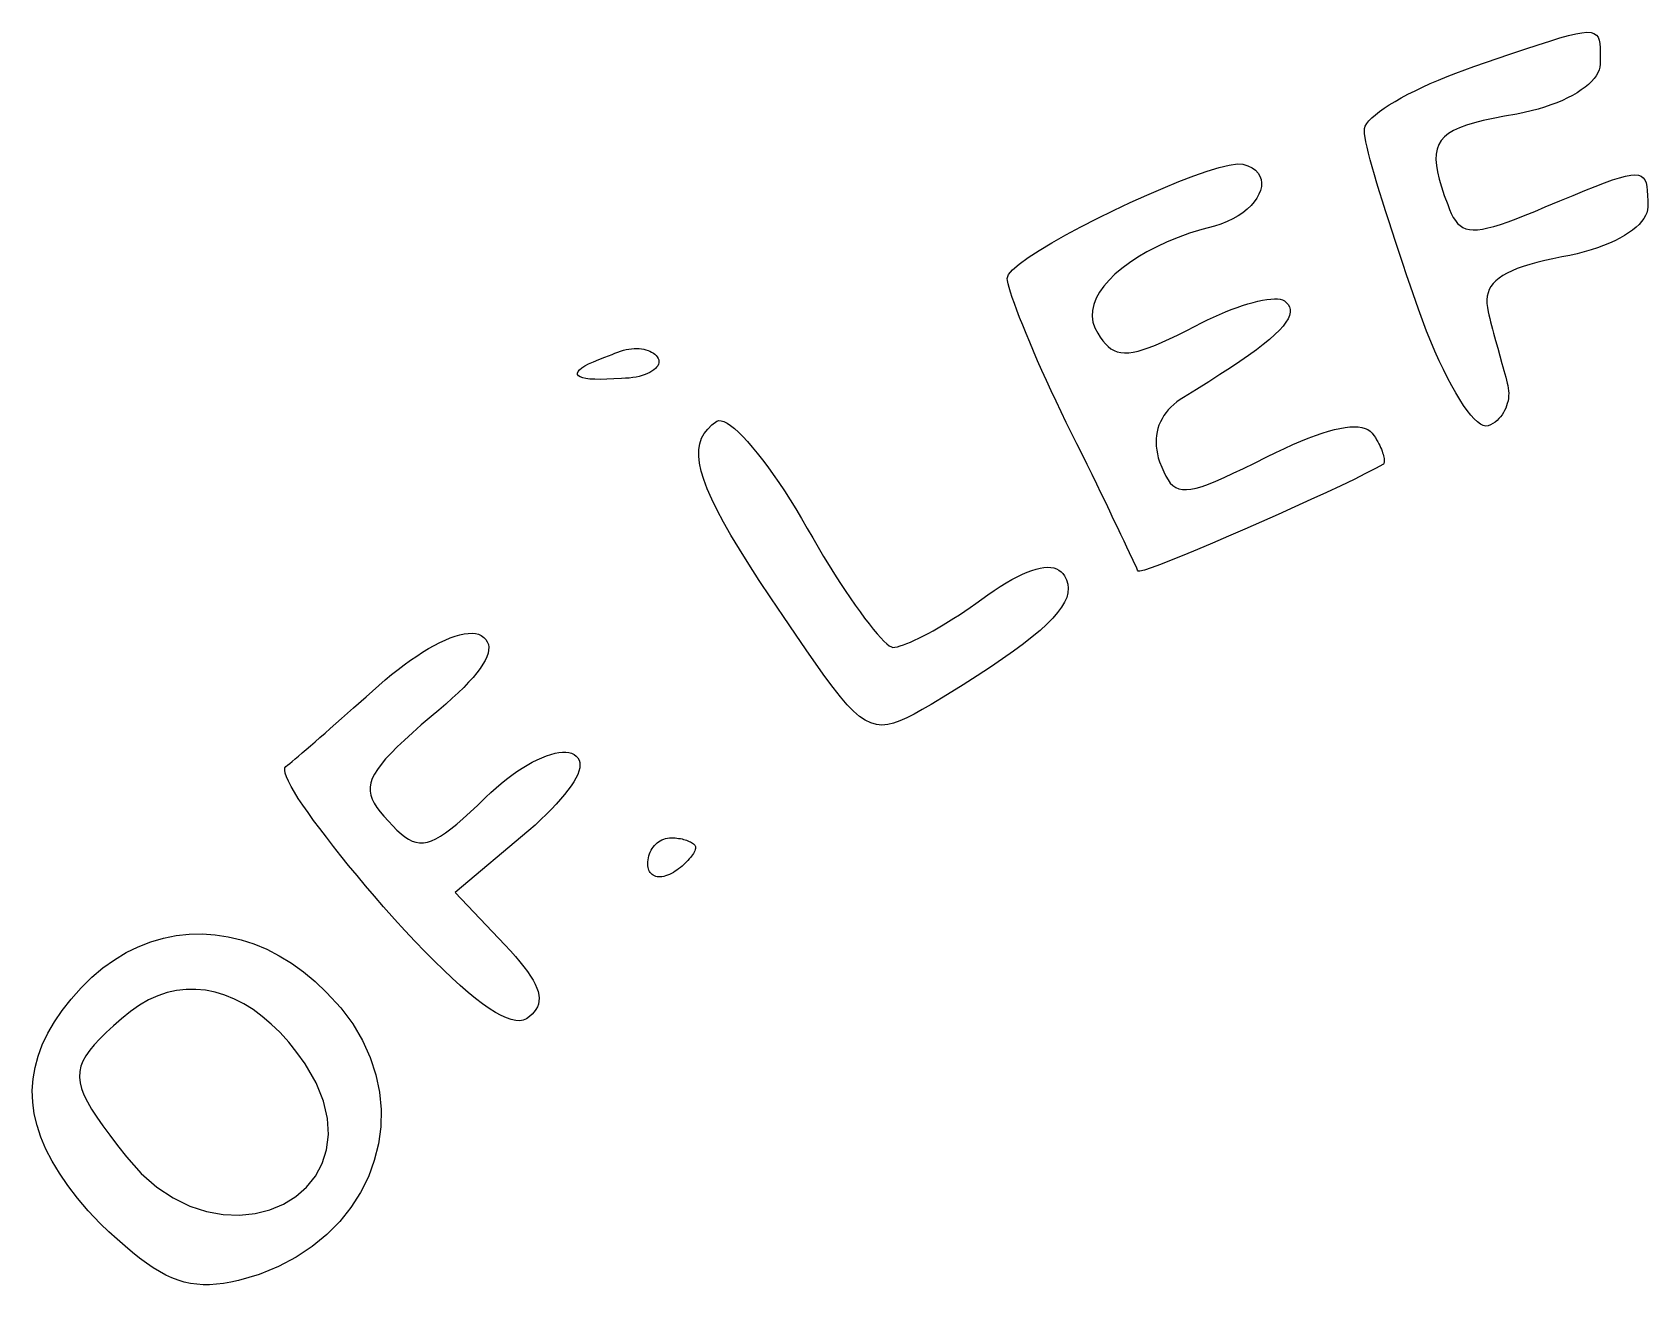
# Model space of a CAD drawing. Header units: metres. Extents: x -185 to 1201, y -340 to 309.
# Drawn here: x 863.75 to 875.72, y 78.55 to 87.83 of the extents above; entities that cross this region are included whole.
import ezdxf

# ---------------------------------------------------------------- set-up
doc = ezdxf.new("R2010")
doc.units = ezdxf.units.M

msp = doc.modelspace()

# ---------------------------------------------------------------- linework, layer by layer
for p, q in [((874.811, 87.7057), (874.91, 87.7385)), ((874.91, 87.7385), (874.996, 87.7663)), ((874.996, 87.7663), (875.071, 87.7891)), ((875.071, 87.7891), (875.135, 87.807)), ((875.135, 87.807), (875.189, 87.8199)), ((875.189, 87.8199), (875.234, 87.8279)), ((875.234, 87.8279), (875.271, 87.8311)), ((875.271, 87.8311), (875.301, 87.8293)), ((875.301, 87.8293), (875.323, 87.8226)), ((875.323, 87.8226), (875.341, 87.8111)), ((875.341, 87.8111), (875.353, 87.7947)), ((875.353, 87.7947), (875.361, 87.7735)), ((875.361, 87.7735), (875.366, 87.7474)), ((875.366, 87.7474), (875.368, 87.7165)), ((874.433, 87.5775), (874.699, 87.668)), ((874.699, 87.668), (874.811, 87.7057)), ((875.368, 87.7165), (875.369, 87.6808)), ((875.369, 87.6808), (875.368, 87.5951)), ((874.171, 87.4772), (874.234, 87.503)), ((874.234, 87.503), (874.299, 87.5284)), ((874.299, 87.5284), (874.365, 87.5533)), ((874.365, 87.5533), (874.433, 87.5775)), ((875.339, 87.5092), (875.324, 87.4876)), ((875.352, 87.5308), (875.339, 87.5092)), ((875.361, 87.5524), (875.352, 87.5308)), ((875.366, 87.5739), (875.361, 87.5524)), ((875.368, 87.5951), (875.366, 87.5739)), ((873.944, 87.3717), (873.997, 87.3982)), ((873.997, 87.3982), (874.052, 87.4246)), ((874.052, 87.4246), (874.11, 87.451)), ((874.11, 87.451), (874.171, 87.4772)), ((875.198, 87.3835), (875.165, 87.3639)), ((875.229, 87.4036), (875.198, 87.3835)), ((875.257, 87.4241), (875.229, 87.4036)), ((875.283, 87.445), (875.257, 87.4241)), ((875.305, 87.4662), (875.283, 87.445)), ((875.324, 87.4876), (875.305, 87.4662)), ((873.733, 87.2445), (873.768, 87.2689)), ((873.768, 87.2689), (873.806, 87.2939)), ((873.806, 87.2939), (873.849, 87.3195)), ((873.849, 87.3195), (873.895, 87.3455)), ((873.895, 87.3455), (873.944, 87.3717)), ((874.909, 87.2621), (874.858, 87.2484)), ((874.957, 87.2768), (874.909, 87.2621)), ((875.003, 87.2925), (874.957, 87.2768)), ((875.047, 87.3092), (875.003, 87.2925)), ((875.089, 87.3267), (875.047, 87.3092)), ((875.128, 87.3449), (875.089, 87.3267)), ((875.165, 87.3639), (875.128, 87.3449)), ((873.622, 87.1179), (873.628, 87.136)), ((873.628, 87.136), (873.639, 87.1555)), ((873.639, 87.1555), (873.655, 87.1762)), ((873.655, 87.1762), (873.677, 87.198)), ((873.677, 87.198), (873.703, 87.2208)), ((873.703, 87.2208), (873.733, 87.2445)), ((874.378, 87.1423), (874.327, 87.1233)), ((874.437, 87.1601), (874.378, 87.1423)), ((874.503, 87.1769), (874.437, 87.1601)), ((874.577, 87.1931), (874.503, 87.1769)), ((874.66, 87.2089), (874.577, 87.1931)), ((874.751, 87.2247), (874.66, 87.2089)), ((874.805, 87.2359), (874.751, 87.2247)), ((874.858, 87.2484), (874.805, 87.2359)), ((873.622, 87.1012), (873.622, 87.1179)), ((873.623, 87.0796), (873.622, 87.1012)), ((873.627, 87.0519), (873.623, 87.0796)), ((873.633, 87.0185), (873.627, 87.0519)), ((873.642, 86.9796), (873.633, 87.0185)), ((874.191, 87.0285), (874.173, 86.9986)), ((874.215, 87.0556), (874.191, 87.0285)), ((874.246, 87.0802), (874.215, 87.0556)), ((874.283, 87.1027), (874.246, 87.0802)), ((874.327, 87.1233), (874.283, 87.1027)), ((873.652, 86.9356), (873.642, 86.9796)), ((873.665, 86.8868), (873.652, 86.9356)), ((874.153, 86.9293), (874.152, 86.8892)), ((874.16, 86.9656), (874.153, 86.9293)), ((874.173, 86.9986), (874.16, 86.9656)), ((872.358, 86.7666), (872.458, 86.8018)), ((872.458, 86.8018), (872.546, 86.8292)), ((872.546, 86.8292), (872.621, 86.8477)), ((872.621, 86.8477), (872.681, 86.8565)), ((872.681, 86.8565), (872.722, 86.8543)), ((872.722, 86.8543), (872.759, 86.8421)), ((872.759, 86.8421), (872.79, 86.8267)), ((872.79, 86.8267), (872.815, 86.8086)), ((872.815, 86.8086), (872.834, 86.788)), ((872.834, 86.788), (872.848, 86.7653)), ((873.68, 86.8334), (873.665, 86.8868)), ((873.696, 86.7758), (873.68, 86.8334)), ((873.715, 86.7144), (873.696, 86.7758)), ((874.152, 86.8892), (874.155, 86.8452)), ((874.155, 86.8452), (874.164, 86.7969)), ((874.164, 86.7969), (874.176, 86.7439)), ((872.011, 86.6248), (872.132, 86.6771)), ((872.132, 86.6771), (872.248, 86.7248)), ((872.248, 86.7248), (872.358, 86.7666)), ((872.852, 86.6599), (872.841, 86.6316)), ((872.848, 86.7653), (872.857, 86.7408)), ((872.859, 86.6878), (872.852, 86.6599)), ((872.857, 86.7408), (872.86, 86.7149)), ((872.86, 86.7149), (872.859, 86.6878)), ((873.734, 86.6492), (873.715, 86.7144)), ((874.176, 86.7439), (874.193, 86.6861)), ((874.193, 86.6861), (874.214, 86.623)), ((875.168, 86.6225), (875.255, 86.6582)), ((875.255, 86.6582), (875.333, 86.6892)), ((875.333, 86.6892), (875.401, 86.7154)), ((875.401, 86.7154), (875.461, 86.7368)), ((875.461, 86.7368), (875.513, 86.7535)), ((875.513, 86.7535), (875.557, 86.7654)), ((875.557, 86.7654), (875.595, 86.7725)), ((875.595, 86.7725), (875.626, 86.7749)), ((875.626, 86.7749), (875.652, 86.7725)), ((875.652, 86.7725), (875.672, 86.7654)), ((875.672, 86.7654), (875.688, 86.7535)), ((875.688, 86.7535), (875.7, 86.7368)), ((875.7, 86.7368), (875.709, 86.7154)), ((875.709, 86.7154), (875.715, 86.6892)), ((875.715, 86.6892), (875.718, 86.6582)), ((875.718, 86.6582), (875.72, 86.6225)), ((871.763, 86.5103), (871.887, 86.5689)), ((871.887, 86.5689), (872.011, 86.6248)), ((872.782, 86.5472), (872.754, 86.5203)), ((872.806, 86.5749), (872.782, 86.5472)), ((872.826, 86.6031), (872.806, 86.5749)), ((872.841, 86.6316), (872.826, 86.6031)), ((873.755, 86.5808), (873.734, 86.6492)), ((873.778, 86.5094), (873.755, 86.5808)), ((874.214, 86.623), (874.239, 86.5544)), ((874.239, 86.5544), (874.252, 86.5192)), ((874.884, 86.5041), (874.962, 86.5368)), ((874.962, 86.5368), (875.071, 86.582)), ((875.071, 86.582), (875.168, 86.6225)), ((875.721, 86.5368), (875.719, 86.5155)), ((875.72, 86.6225), (875.721, 86.582)), ((875.721, 86.582), (875.721, 86.5368)), ((871.522, 86.3895), (871.641, 86.4502)), ((871.641, 86.4502), (871.763, 86.5103)), ((872.605, 86.4281), (872.559, 86.4104)), ((872.648, 86.4482), (872.605, 86.4281)), ((872.687, 86.4705), (872.648, 86.4482)), ((872.722, 86.4946), (872.687, 86.4705)), ((872.754, 86.5203), (872.722, 86.4946)), ((873.802, 86.4353), (873.778, 86.5094)), ((873.827, 86.3588), (873.802, 86.4353)), ((874.252, 86.5192), (874.266, 86.4877)), ((874.266, 86.4877), (874.28, 86.4599)), ((874.28, 86.4599), (874.296, 86.4358)), ((874.296, 86.4358), (874.312, 86.4153)), ((874.631, 86.4081), (874.686, 86.4269)), ((874.686, 86.4269), (874.746, 86.4491)), ((874.746, 86.4491), (874.812, 86.4749)), ((874.812, 86.4749), (874.884, 86.5041)), ((875.676, 86.4293), (875.657, 86.4079)), ((875.692, 86.4509), (875.676, 86.4293)), ((875.705, 86.4725), (875.692, 86.4509)), ((875.714, 86.494), (875.705, 86.4725)), ((875.719, 86.5155), (875.714, 86.494)), ((871.305, 86.2705), (871.41, 86.3292)), ((871.41, 86.3292), (871.522, 86.3895)), ((872.241, 86.311), (872.16, 86.2776)), ((872.327, 86.342), (872.241, 86.311)), ((872.417, 86.3703), (872.327, 86.342)), ((872.511, 86.3957), (872.417, 86.3703)), ((872.559, 86.4104), (872.511, 86.3957)), ((873.852, 86.2802), (873.827, 86.3588)), ((874.312, 86.4153), (874.331, 86.3984)), ((874.331, 86.3984), (874.351, 86.3851)), ((874.351, 86.3851), (874.374, 86.3755)), ((874.374, 86.3755), (874.4, 86.3695)), ((874.4, 86.3695), (874.429, 86.367)), ((874.429, 86.367), (874.461, 86.3681)), ((874.461, 86.3681), (874.497, 86.3728)), ((874.497, 86.3728), (874.537, 86.3811)), ((874.537, 86.3811), (874.582, 86.3928)), ((874.582, 86.3928), (874.631, 86.4081)), ((875.514, 86.3056), (875.477, 86.2866)), ((875.549, 86.3251), (875.514, 86.3056)), ((875.58, 86.3452), (875.549, 86.3251)), ((875.609, 86.3658), (875.58, 86.3452)), ((875.635, 86.3867), (875.609, 86.3658)), ((875.657, 86.4079), (875.635, 86.3867)), ((871.13, 86.1617), (871.212, 86.2143)), ((871.212, 86.2143), (871.305, 86.2705)), ((872.01, 86.2042), (871.943, 86.1648)), ((872.083, 86.2419), (872.01, 86.2042)), ((872.16, 86.2776), (872.083, 86.2419)), ((873.879, 86.1998), (873.852, 86.2802)), ((873.907, 86.118), (873.879, 86.1998)), ((875.143, 86.1776), (875.086, 86.1664)), ((875.198, 86.1901), (875.143, 86.1776)), ((875.251, 86.2037), (875.198, 86.1901)), ((875.301, 86.2184), (875.251, 86.2037)), ((875.349, 86.2342), (875.301, 86.2184)), ((875.394, 86.2508), (875.349, 86.2342)), ((875.437, 86.2683), (875.394, 86.2508)), ((875.477, 86.2866), (875.437, 86.2683)), ((870.985, 86.0356), (871.015, 86.0714)), ((871.015, 86.0714), (871.064, 86.1137)), ((871.064, 86.1137), (871.13, 86.1617)), ((871.825, 86.0817), (871.774, 86.0385)), ((871.881, 86.1239), (871.825, 86.0817)), ((871.943, 86.1648), (871.881, 86.1239)), ((873.935, 86.0349), (873.907, 86.118)), ((874.716, 86.0635), (874.68, 86.0464)), ((874.755, 86.0799), (874.716, 86.0635)), ((874.799, 86.0956), (874.755, 86.0799)), ((874.848, 86.1106), (874.799, 86.0956)), ((874.9, 86.1252), (874.848, 86.1106)), ((874.958, 86.1393), (874.9, 86.1252)), ((875.019, 86.153), (874.958, 86.1393)), ((875.086, 86.1664), (875.019, 86.153)), ((870.976, 86.0076), (870.985, 86.0356)), ((870.978, 85.9911), (870.976, 86.0076)), ((870.982, 85.9684), (870.978, 85.9911)), ((870.99, 85.9397), (870.982, 85.9684)), ((871, 85.9053), (870.99, 85.9397)), ((871.691, 85.9499), (871.66, 85.905)), ((871.73, 85.9945), (871.691, 85.9499)), ((871.774, 86.0385), (871.73, 85.9945)), ((873.963, 85.951), (873.935, 86.0349)), ((874.022, 85.7806), (873.963, 85.951)), ((874.56, 85.9478), (874.547, 85.925)), ((874.577, 85.9695), (874.56, 85.9478)), ((874.597, 85.9902), (874.577, 85.9695)), ((874.621, 86.0098), (874.597, 85.9902)), ((874.648, 86.0286), (874.621, 86.0098)), ((874.68, 86.0464), (874.648, 86.0286)), ((871.013, 85.8657), (871, 85.9053)), ((871.029, 85.8211), (871.013, 85.8657)), ((871.047, 85.7719), (871.029, 85.8211)), ((871.635, 85.8601), (871.618, 85.8153)), ((871.66, 85.905), (871.635, 85.8601)), ((872.72, 85.8058), (872.759, 85.8183)), ((872.759, 85.8183), (872.797, 85.829)), ((872.797, 85.829), (872.833, 85.8381)), ((872.833, 85.8381), (872.867, 85.8454)), ((872.867, 85.8454), (872.899, 85.8508)), ((872.899, 85.8508), (872.928, 85.8543)), ((872.928, 85.8543), (872.955, 85.8558)), ((872.955, 85.8558), (872.978, 85.8552)), ((872.978, 85.8552), (872.999, 85.8526)), ((872.999, 85.8526), (873.016, 85.8477)), ((873.016, 85.8477), (873.03, 85.8407)), ((873.03, 85.8407), (873.04, 85.8312)), ((873.04, 85.8312), (873.056, 85.8147)), ((874.532, 85.8757), (874.529, 85.8491)), ((874.529, 85.8491), (874.529, 85.8211)), ((874.529, 85.8211), (874.533, 85.7917)), ((874.538, 85.901), (874.532, 85.8757)), ((874.547, 85.925), (874.538, 85.901)), ((871.067, 85.7184), (871.047, 85.7719)), ((871.09, 85.6609), (871.067, 85.7184)), ((871.607, 85.7708), (871.605, 85.7271)), ((871.605, 85.7271), (871.61, 85.6842)), ((871.618, 85.8153), (871.607, 85.7708)), ((872.415, 85.6781), (872.46, 85.7003)), ((872.46, 85.7003), (872.505, 85.7212)), ((872.505, 85.7212), (872.549, 85.7409)), ((872.549, 85.7409), (872.593, 85.7593)), ((872.593, 85.7593), (872.636, 85.7763)), ((872.636, 85.7763), (872.679, 85.7918)), ((872.679, 85.7918), (872.72, 85.8058)), ((873.057, 85.7088), (873.041, 85.6824)), ((873.056, 85.8147), (873.067, 85.7967)), ((873.068, 85.7334), (873.057, 85.7088)), ((873.067, 85.7967), (873.072, 85.7773)), ((873.073, 85.7562), (873.068, 85.7334)), ((873.072, 85.7773), (873.073, 85.7562)), ((874.052, 85.6974), (874.022, 85.7806)), ((874.533, 85.7917), (874.539, 85.7607)), ((874.539, 85.7607), (874.545, 85.7364)), ((874.545, 85.7364), (874.551, 85.7111)), ((874.551, 85.7111), (874.557, 85.685)), ((871.115, 85.5997), (871.09, 85.6609)), ((871.142, 85.5353), (871.115, 85.5997)), ((871.61, 85.6842), (871.624, 85.6424)), ((871.624, 85.6424), (871.646, 85.6019)), ((871.646, 85.6019), (871.665, 85.5719)), ((872.178, 85.5592), (872.237, 85.5876)), ((872.237, 85.5876), (872.301, 85.6195)), ((872.301, 85.6195), (872.369, 85.6548)), ((872.369, 85.6548), (872.415, 85.6781)), ((872.958, 85.5909), (872.919, 85.556)), ((872.992, 85.6235), (872.958, 85.5909)), ((873.019, 85.654), (872.992, 85.6235)), ((873.041, 85.6824), (873.019, 85.654)), ((874.082, 85.6174), (874.052, 85.6974)), ((874.113, 85.5406), (874.082, 85.6174)), ((874.557, 85.685), (874.564, 85.6582)), ((874.564, 85.6582), (874.571, 85.6309)), ((874.571, 85.6309), (874.578, 85.603)), ((874.578, 85.603), (874.586, 85.5749)), ((868.069, 85.4531), (868.09, 85.4617)), ((868.09, 85.4617), (868.111, 85.4691)), ((868.111, 85.4691), (868.132, 85.4752)), ((868.132, 85.4752), (868.152, 85.4801)), ((868.152, 85.4801), (868.173, 85.4838)), ((868.173, 85.4838), (868.192, 85.4864)), ((868.192, 85.4864), (868.212, 85.4878)), ((868.212, 85.4878), (868.23, 85.4881)), ((868.23, 85.4881), (868.249, 85.4873)), ((868.249, 85.4873), (868.266, 85.4854)), ((868.266, 85.4854), (868.283, 85.4826)), ((868.283, 85.4826), (868.299, 85.4787)), ((868.299, 85.4787), (868.314, 85.4738)), ((868.314, 85.4738), (868.328, 85.468)), ((868.328, 85.468), (868.341, 85.4612)), ((868.341, 85.4612), (868.354, 85.4536)), ((871.17, 85.4679), (871.142, 85.5353)), ((871.201, 85.3978), (871.17, 85.4679)), ((871.665, 85.5719), (871.684, 85.5453)), ((871.684, 85.5453), (871.703, 85.5222)), ((871.703, 85.5222), (871.723, 85.5025)), ((871.723, 85.5025), (871.744, 85.4862)), ((871.744, 85.4862), (871.767, 85.4733)), ((871.767, 85.4733), (871.791, 85.464)), ((871.791, 85.464), (871.817, 85.458)), ((871.876, 85.4564), (871.909, 85.4608)), ((871.909, 85.4608), (871.945, 85.4686)), ((871.945, 85.4686), (871.984, 85.4798)), ((871.984, 85.4798), (872.027, 85.4945)), ((872.027, 85.4945), (872.073, 85.5126)), ((872.073, 85.5126), (872.123, 85.5342)), ((872.123, 85.5342), (872.178, 85.5592)), ((872.822, 85.4792), (872.764, 85.437)), ((872.873, 85.5188), (872.822, 85.4792)), ((872.919, 85.556), (872.873, 85.5188)), ((874.145, 85.4672), (874.113, 85.5406)), ((874.176, 85.3974), (874.145, 85.4672)), ((874.586, 85.5749), (874.594, 85.5465)), ((874.594, 85.5465), (874.61, 85.4895)), ((874.61, 85.4895), (874.641, 85.3781)), ((867.807, 85.3303), (867.823, 85.344)), ((867.823, 85.344), (867.846, 85.3586)), ((867.846, 85.3586), (867.874, 85.374)), ((867.874, 85.374), (867.909, 85.3903)), ((867.909, 85.3903), (867.949, 85.4073)), ((867.949, 85.4073), (867.995, 85.4249)), ((867.995, 85.4249), (868.048, 85.4432)), ((868.048, 85.4432), (868.069, 85.4531)), ((868.354, 85.4536), (868.365, 85.4451)), ((868.369, 85.3392), (868.357, 85.3292)), ((868.365, 85.4451), (868.374, 85.4357)), ((868.378, 85.3495), (868.369, 85.3392)), ((868.374, 85.4357), (868.383, 85.4256)), ((868.386, 85.3601), (868.378, 85.3495)), ((868.383, 85.4256), (868.39, 85.4148)), ((868.391, 85.371), (868.386, 85.3601)), ((868.39, 85.4148), (868.394, 85.404)), ((868.395, 85.3819), (868.391, 85.371)), ((868.394, 85.404), (868.395, 85.393)), ((868.395, 85.393), (868.395, 85.3819)), ((871.233, 85.3255), (871.201, 85.3978)), ((871.817, 85.458), (871.845, 85.4555)), ((871.845, 85.4555), (871.876, 85.4564)), ((872.629, 85.3447), (872.552, 85.2944)), ((872.7, 85.3922), (872.629, 85.3447)), ((872.764, 85.437), (872.7, 85.3922)), ((874.207, 85.3315), (874.176, 85.3974)), ((874.641, 85.3781), (874.648, 85.3514)), ((874.648, 85.3514), (874.655, 85.3255)), ((867.791, 85.306), (867.796, 85.3176)), ((867.792, 85.2955), (867.791, 85.306)), ((867.799, 85.2861), (867.792, 85.2955)), ((867.796, 85.3176), (867.807, 85.3303)), ((867.812, 85.2781), (867.799, 85.2861)), ((867.83, 85.2713), (867.812, 85.2781)), ((867.854, 85.266), (867.83, 85.2713)), ((867.884, 85.2621), (867.854, 85.266)), ((867.92, 85.2597), (867.884, 85.2621)), ((867.961, 85.259), (867.92, 85.2597)), ((868.008, 85.2598), (867.961, 85.259)), ((868.06, 85.2624), (868.008, 85.2598)), ((868.118, 85.2668), (868.06, 85.2624)), ((868.147, 85.2674), (868.118, 85.2668)), ((868.174, 85.2693), (868.147, 85.2674)), ((868.201, 85.2724), (868.174, 85.2693)), ((868.226, 85.2765), (868.201, 85.2724)), ((868.249, 85.2817), (868.226, 85.2765)), ((868.271, 85.2878), (868.249, 85.2817)), ((868.292, 85.2947), (868.271, 85.2878)), ((868.311, 85.3024), (868.292, 85.2947)), ((868.328, 85.3107), (868.311, 85.3024)), ((868.343, 85.3197), (868.328, 85.3107)), ((868.357, 85.3292), (868.343, 85.3197)), ((871.266, 85.2511), (871.233, 85.3255)), ((871.301, 85.1751), (871.266, 85.2511)), ((872.469, 85.2412), (872.378, 85.185)), ((872.552, 85.2944), (872.469, 85.2412)), ((874.238, 85.2696), (874.207, 85.3315)), ((874.269, 85.212), (874.238, 85.2696)), ((874.655, 85.3255), (874.662, 85.3004)), ((874.662, 85.3004), (874.669, 85.2763)), ((874.669, 85.2763), (874.675, 85.2533)), ((874.675, 85.2533), (874.68, 85.2315)), ((874.68, 85.2315), (874.685, 85.2129)), ((871.337, 85.0977), (871.301, 85.1751)), ((872.256, 85.1093), (872.232, 85.0919)), ((872.281, 85.1257), (872.256, 85.1093)), ((872.378, 85.185), (872.281, 85.1257)), ((874.299, 85.1588), (874.269, 85.212)), ((874.328, 85.1102), (874.299, 85.1588)), ((874.357, 85.0664), (874.328, 85.1102)), ((874.686, 85.0999), (874.681, 85.0817)), ((874.685, 85.2129), (874.688, 85.1941)), ((874.689, 85.1185), (874.686, 85.0999)), ((874.688, 85.1941), (874.69, 85.1751)), ((874.69, 85.1373), (874.689, 85.1185)), ((874.69, 85.1751), (874.691, 85.1562)), ((874.691, 85.1562), (874.69, 85.1373)), ((871.375, 85.0194), (871.337, 85.0977)), ((871.413, 84.9404), (871.375, 85.0194)), ((872.136, 84.9909), (872.123, 84.9682)), ((872.152, 85.0128), (872.136, 84.9909)), ((872.169, 85.0339), (872.152, 85.0128)), ((872.188, 85.0541), (872.169, 85.0339)), ((872.209, 85.0735), (872.188, 85.0541)), ((872.232, 85.0919), (872.209, 85.0735)), ((874.384, 85.0277), (874.357, 85.0664)), ((874.411, 84.9942), (874.384, 85.0277)), ((874.436, 84.9661), (874.411, 84.9942)), ((874.631, 84.9826), (874.618, 84.9686)), ((874.642, 84.9975), (874.631, 84.9826)), ((874.652, 85.0131), (874.642, 84.9975)), ((874.661, 85.0294), (874.652, 85.0131)), ((874.669, 85.0463), (874.661, 85.0294)), ((874.676, 85.0638), (874.669, 85.0463)), ((874.681, 85.0817), (874.676, 85.0638)), ((868.731, 84.8587), (868.756, 84.8916)), ((868.756, 84.8916), (868.787, 84.9217)), ((868.787, 84.9217), (868.824, 84.9493)), ((868.824, 84.9493), (868.839, 84.9542)), ((868.839, 84.9542), (868.857, 84.9533)), ((868.857, 84.9533), (868.877, 84.9466)), ((868.877, 84.9466), (868.901, 84.9345)), ((868.901, 84.9345), (868.926, 84.9171)), ((868.926, 84.9171), (868.954, 84.8945)), ((868.954, 84.8945), (868.985, 84.8671)), ((868.985, 84.8671), (869.017, 84.835)), ((871.452, 84.8611), (871.413, 84.9404)), ((871.492, 84.7823), (871.452, 84.8611)), ((872.086, 84.8704), (872.081, 84.8444)), ((872.092, 84.8958), (872.086, 84.8704)), ((872.1, 84.9206), (872.092, 84.8958)), ((872.111, 84.9448), (872.1, 84.9206)), ((872.123, 84.9682), (872.111, 84.9448)), ((873.259, 84.8435), (873.309, 84.8607)), ((873.309, 84.8607), (873.356, 84.8752)), ((873.356, 84.8752), (873.4, 84.8871)), ((873.4, 84.8871), (873.441, 84.8964)), ((873.441, 84.8964), (873.479, 84.903)), ((873.479, 84.903), (873.515, 84.907)), ((873.515, 84.907), (873.547, 84.9083)), ((873.547, 84.9083), (873.576, 84.907)), ((873.576, 84.907), (873.603, 84.903)), ((873.603, 84.903), (873.627, 84.8964)), ((873.627, 84.8964), (873.648, 84.8871)), ((873.648, 84.8871), (873.665, 84.8752)), ((873.665, 84.8752), (873.68, 84.8607)), ((873.68, 84.8607), (873.692, 84.8435)), ((874.46, 84.9436), (874.436, 84.9661)), ((874.483, 84.927), (874.46, 84.9436)), ((874.503, 84.9164), (874.483, 84.927)), ((874.522, 84.912), (874.503, 84.9164)), ((874.539, 84.914), (874.522, 84.912)), ((874.557, 84.9226), (874.539, 84.914)), ((874.574, 84.9324), (874.557, 84.9226)), ((874.59, 84.9434), (874.574, 84.9324)), ((874.605, 84.9555), (874.59, 84.9434)), ((874.618, 84.9686), (874.605, 84.9555)), ((868.691, 84.7391), (868.698, 84.7828)), ((868.698, 84.7828), (868.711, 84.8226)), ((868.711, 84.8226), (868.731, 84.8587)), ((869.017, 84.835), (869.051, 84.7984)), ((869.051, 84.7984), (869.086, 84.7575)), ((869.086, 84.7575), (869.123, 84.7125)), ((871.53, 84.7048), (871.492, 84.7823)), ((872.079, 84.8179), (872.078, 84.7908)), ((872.078, 84.7908), (872.079, 84.7633)), ((872.081, 84.8444), (872.079, 84.8179)), ((872.079, 84.7633), (872.083, 84.7354)), ((872.966, 84.7178), (873.03, 84.7482)), ((873.03, 84.7482), (873.092, 84.776)), ((873.092, 84.776), (873.15, 84.8011)), ((873.15, 84.8011), (873.206, 84.8236)), ((873.206, 84.8236), (873.259, 84.8435)), ((873.692, 84.8435), (873.703, 84.8277)), ((873.703, 84.8277), (873.712, 84.8123)), ((873.712, 84.8123), (873.721, 84.7972)), ((873.721, 84.7972), (873.729, 84.7825)), ((873.729, 84.7825), (873.736, 84.7682)), ((873.736, 84.7682), (873.742, 84.7544)), ((873.742, 84.7544), (873.748, 84.7411)), ((873.748, 84.7411), (873.753, 84.7283)), ((868.69, 84.6911), (868.691, 84.7391)), ((868.696, 84.6383), (868.69, 84.6911)), ((868.708, 84.5804), (868.696, 84.6383)), ((869.123, 84.7125), (869.162, 84.6635)), ((869.162, 84.6635), (869.201, 84.6109)), ((871.567, 84.6289), (871.53, 84.7048)), ((871.604, 84.5549), (871.567, 84.6289)), ((872.083, 84.7354), (872.088, 84.7071)), ((872.088, 84.7071), (872.095, 84.6784)), ((872.095, 84.6784), (872.105, 84.6494)), ((872.105, 84.6494), (872.12, 84.6092)), ((872.725, 84.599), (872.808, 84.6395)), ((872.808, 84.6395), (872.899, 84.6847)), ((872.899, 84.6847), (872.966, 84.7178)), ((873.763, 84.6318), (873.705, 84.5995)), ((873.753, 84.7283), (873.757, 84.7161)), ((873.757, 84.7161), (873.761, 84.7046)), ((873.761, 84.7046), (873.764, 84.6936)), ((873.765, 84.635), (873.763, 84.6318)), ((873.764, 84.6936), (873.766, 84.6834)), ((873.767, 84.6392), (873.765, 84.635)), ((873.766, 84.6834), (873.768, 84.674)), ((873.768, 84.6443), (873.767, 84.6392)), ((873.768, 84.674), (873.769, 84.6653)), ((873.769, 84.6504), (873.768, 84.6443)), ((873.769, 84.6653), (873.769, 84.6574)), ((873.769, 84.6574), (873.769, 84.6504)), ((868.727, 84.5172), (868.708, 84.5804)), ((868.753, 84.448), (868.727, 84.5172)), ((869.201, 84.6109), (869.242, 84.5548)), ((869.242, 84.5548), (869.283, 84.4954)), ((871.639, 84.483), (871.604, 84.5549)), ((872.12, 84.6092), (872.136, 84.5733)), ((872.136, 84.5733), (872.151, 84.5416)), ((872.151, 84.5416), (872.167, 84.5143)), ((872.167, 84.5143), (872.184, 84.4912)), ((872.467, 84.4837), (872.522, 84.5056)), ((872.522, 84.5056), (872.582, 84.532)), ((872.582, 84.532), (872.65, 84.5632)), ((872.65, 84.5632), (872.725, 84.599)), ((873.545, 84.5185), (873.447, 84.4714)), ((873.631, 84.5615), (873.545, 84.5185)), ((873.705, 84.5995), (873.631, 84.5615)), ((868.786, 84.3727), (868.753, 84.448)), ((869.283, 84.4954), (869.325, 84.4328)), ((869.325, 84.4328), (869.367, 84.3674)), ((871.672, 84.4134), (871.639, 84.483)), ((871.705, 84.3465), (871.672, 84.4134)), ((872.184, 84.4912), (872.203, 84.4726)), ((872.203, 84.4726), (872.224, 84.4583)), ((872.224, 84.4583), (872.247, 84.4485)), ((872.247, 84.4485), (872.273, 84.4431)), ((872.273, 84.4431), (872.303, 84.4422)), ((872.303, 84.4422), (872.337, 84.4458)), ((872.337, 84.4458), (872.375, 84.4539)), ((872.375, 84.4539), (872.419, 84.4665)), ((872.419, 84.4665), (872.467, 84.4837)), ((873.34, 84.421), (873.226, 84.3681)), ((873.447, 84.4714), (873.34, 84.421)), ((868.826, 84.2908), (868.786, 84.3727)), ((868.873, 84.202), (868.826, 84.2908)), ((869.367, 84.3674), (869.409, 84.2992)), ((869.409, 84.2992), (869.452, 84.2285)), ((871.735, 84.2825), (871.705, 84.3465)), ((871.764, 84.2217), (871.735, 84.2825)), ((873.107, 84.3137), (872.984, 84.2584)), ((873.226, 84.3681), (873.107, 84.3137)), ((868.928, 84.1059), (868.873, 84.202)), ((869.452, 84.2285), (869.494, 84.1555)), ((869.494, 84.1555), (869.534, 84.0847)), ((871.792, 84.1644), (871.764, 84.2217)), ((871.817, 84.1107), (871.792, 84.1644)), ((872.735, 84.1489), (872.614, 84.0964)), ((872.859, 84.2032), (872.735, 84.1489)), ((872.984, 84.2584), (872.859, 84.2032)), ((868.991, 84.0022), (868.928, 84.1059)), ((869.534, 84.0847), (869.574, 84.0151)), ((871.841, 84.061), (871.817, 84.1107)), ((871.862, 84.0155), (871.841, 84.061)), ((872.497, 84.0463), (872.386, 83.9997)), ((872.614, 84.0964), (872.497, 84.0463)), ((869.061, 83.8903), (868.991, 84.0022)), ((869.574, 84.0151), (869.615, 83.9471)), ((869.615, 83.9471), (869.655, 83.881)), ((871.882, 83.9746), (871.862, 84.0155)), ((871.935, 83.861), (871.882, 83.9746)), ((872.19, 83.9199), (872.11, 83.8884)), ((872.283, 83.9573), (872.19, 83.9199)), ((872.386, 83.9997), (872.283, 83.9573)), ((869.138, 83.7701), (869.061, 83.8903)), ((869.655, 83.881), (869.695, 83.8168)), ((869.695, 83.8168), (869.735, 83.755)), ((871.01, 83.7755), (871.05, 83.7967)), ((871.05, 83.7967), (871.088, 83.8151)), ((871.088, 83.8151), (871.124, 83.8307)), ((871.124, 83.8307), (871.158, 83.8435)), ((871.158, 83.8435), (871.19, 83.8535)), ((871.19, 83.8535), (871.22, 83.8607)), ((871.22, 83.8607), (871.248, 83.8651)), ((871.248, 83.8651), (871.274, 83.8668)), ((871.274, 83.8668), (871.298, 83.8658)), ((871.298, 83.8658), (871.32, 83.862)), ((871.32, 83.862), (871.34, 83.8555)), ((871.34, 83.8555), (871.358, 83.8464)), ((871.358, 83.8464), (871.374, 83.8345)), ((871.374, 83.8345), (871.388, 83.82)), ((871.388, 83.82), (871.399, 83.8028)), ((871.399, 83.8028), (871.415, 83.7732)), ((871.942, 83.8465), (871.935, 83.861)), ((871.946, 83.838), (871.942, 83.8465)), ((871.959, 83.8376), (871.946, 83.838)), ((871.992, 83.8465), (871.959, 83.8376)), ((872.043, 83.8637), (871.992, 83.8465)), ((872.11, 83.8884), (872.043, 83.8637)), ((869.224, 83.6411), (869.138, 83.7701)), ((869.735, 83.755), (869.774, 83.6958)), ((869.774, 83.6958), (869.812, 83.6394)), ((870.831, 83.662), (870.879, 83.6947)), ((870.879, 83.6947), (870.924, 83.7245)), ((870.924, 83.7245), (870.968, 83.7514)), ((870.968, 83.7514), (871.01, 83.7755)), ((871.415, 83.7732), (871.425, 83.7428)), ((871.425, 83.6783), (871.416, 83.644)), ((871.425, 83.7428), (871.428, 83.7112)), ((871.428, 83.7112), (871.425, 83.6783)), ((869.318, 83.5029), (869.224, 83.6411)), ((869.812, 83.6394), (869.849, 83.586)), ((869.849, 83.586), (869.885, 83.536)), ((870.661, 83.5419), (870.702, 83.5694)), ((870.702, 83.5694), (870.742, 83.5976)), ((870.742, 83.5976), (870.831, 83.662)), ((871.378, 83.5705), (871.349, 83.531)), ((871.4, 83.6081), (871.378, 83.5705)), ((871.416, 83.644), (871.4, 83.6081)), ((869.406, 83.3721), (869.318, 83.5029)), ((869.885, 83.536), (869.919, 83.4895)), ((869.919, 83.4895), (869.952, 83.4469)), ((869.952, 83.4469), (869.982, 83.4083)), ((870.463, 83.4184), (870.502, 83.4409)), ((870.502, 83.4409), (870.541, 83.4646)), ((870.541, 83.4646), (870.581, 83.4894)), ((870.581, 83.4894), (870.621, 83.5152)), ((870.621, 83.5152), (870.661, 83.5419)), ((871.269, 83.4456), (871.219, 83.3994)), ((871.313, 83.4894), (871.269, 83.4456)), ((871.349, 83.531), (871.313, 83.4894)), ((866.73, 83.2877), (866.771, 83.3089)), ((866.771, 83.3089), (866.811, 83.3274)), ((866.811, 83.3274), (866.849, 83.3432)), ((866.849, 83.3432), (866.885, 83.3562)), ((866.885, 83.3562), (866.92, 83.3662)), ((866.92, 83.3662), (866.952, 83.3734)), ((866.952, 83.3734), (866.982, 83.3775)), ((866.982, 83.3775), (867.01, 83.3784)), ((867.01, 83.3784), (867.035, 83.3762)), ((867.035, 83.3762), (867.058, 83.3707)), ((867.058, 83.3707), (867.078, 83.3618)), ((867.078, 83.3618), (867.097, 83.3478)), ((867.097, 83.3478), (867.112, 83.3322)), ((867.112, 83.3322), (867.123, 83.3149)), ((867.123, 83.3149), (867.131, 83.296)), ((869.486, 83.2546), (869.406, 83.3721)), ((869.982, 83.4083), (870.011, 83.3741)), ((870.011, 83.3741), (870.038, 83.3444)), ((870.038, 83.3444), (870.062, 83.3196)), ((870.062, 83.3196), (870.083, 83.2999)), ((870.231, 83.3014), (870.259, 83.3131)), ((870.259, 83.3131), (870.289, 83.3266)), ((870.289, 83.3266), (870.321, 83.3419)), ((870.321, 83.3419), (870.354, 83.3588)), ((870.354, 83.3588), (870.389, 83.3772)), ((870.389, 83.3772), (870.426, 83.3971)), ((870.426, 83.3971), (870.463, 83.4184)), ((871.161, 83.3506), (871.095, 83.2992)), ((871.219, 83.3994), (871.161, 83.3506)), ((866.554, 83.1782), (866.6, 83.2092)), ((866.6, 83.2092), (866.644, 83.2378)), ((866.644, 83.2378), (866.688, 83.264)), ((866.688, 83.264), (866.73, 83.2877)), ((867.12, 83.204), (867.108, 83.1768)), ((867.129, 83.2295), (867.12, 83.204)), ((867.133, 83.2534), (867.129, 83.2295)), ((867.131, 83.296), (867.134, 83.2755)), ((867.134, 83.2755), (867.133, 83.2534)), ((869.559, 83.1499), (869.486, 83.2546)), ((870.083, 83.2999), (870.102, 83.2854)), ((870.102, 83.2854), (870.117, 83.2766)), ((870.117, 83.2766), (870.129, 83.2736)), ((870.129, 83.2736), (870.144, 83.2748)), ((870.144, 83.2748), (870.162, 83.2782)), ((870.162, 83.2782), (870.182, 83.2839)), ((870.182, 83.2839), (870.206, 83.2917)), ((870.206, 83.2917), (870.231, 83.3014)), ((870.94, 83.1876), (870.851, 83.1271)), ((871.022, 83.2449), (870.94, 83.1876)), ((871.095, 83.2992), (871.022, 83.2449)), ((866.367, 83.0328), (866.414, 83.0722)), ((866.414, 83.0722), (866.462, 83.1097)), ((866.462, 83.1097), (866.508, 83.1451)), ((866.508, 83.1451), (866.554, 83.1782)), ((867.046, 83.0849), (867.018, 83.0508)), ((867.071, 83.1173), (867.046, 83.0849)), ((867.091, 83.1479), (867.071, 83.1173)), ((867.108, 83.1768), (867.091, 83.1479)), ((869.625, 83.0574), (869.559, 83.1499)), ((870.851, 83.1271), (870.754, 83.0633)), ((866.225, 82.9074), (866.319, 82.9914)), ((866.319, 82.9914), (866.367, 83.0328)), ((866.949, 82.9773), (866.908, 82.9379)), ((866.985, 83.015), (866.949, 82.9773)), ((867.018, 83.0508), (866.985, 83.015)), ((869.685, 82.9768), (869.625, 83.0574)), ((869.74, 82.9074), (869.685, 82.9768)), ((870.648, 82.996), (870.534, 82.925)), ((870.754, 83.0633), (870.648, 82.996)), ((866.044, 82.7474), (866.133, 82.8257)), ((866.133, 82.8257), (866.225, 82.9074)), ((866.816, 82.8536), (866.764, 82.8088)), ((866.864, 82.8967), (866.816, 82.8536)), ((866.908, 82.9379), (866.864, 82.8967)), ((869.79, 82.8489), (869.74, 82.9074)), ((869.837, 82.8007), (869.79, 82.8489)), ((870.412, 82.8503), (870.346, 82.8127)), ((870.534, 82.925), (870.412, 82.8503)), ((865.96, 82.6736), (866.044, 82.7474)), ((866.707, 82.7621), (866.634, 82.6985)), ((866.764, 82.8088), (866.707, 82.7621)), ((869.882, 82.7624), (869.837, 82.8007)), ((869.924, 82.7334), (869.882, 82.7624)), ((869.965, 82.7133), (869.924, 82.7334)), ((870.006, 82.7015), (869.965, 82.7133)), ((870.134, 82.7116), (870.09, 82.7012)), ((870.181, 82.7285), (870.134, 82.7116)), ((870.231, 82.7513), (870.181, 82.7285)), ((870.286, 82.7795), (870.231, 82.7513)), ((870.346, 82.8127), (870.286, 82.7795)), ((865.847, 82.574), (865.883, 82.6055)), ((865.883, 82.6055), (865.921, 82.6388)), ((865.921, 82.6388), (865.96, 82.6736)), ((866.568, 82.6399), (866.509, 82.5857)), ((866.634, 82.6985), (866.568, 82.6399)), ((870.047, 82.6977), (870.006, 82.7015)), ((870.09, 82.7012), (870.047, 82.6977)), ((865.7, 82.4473), (865.724, 82.468)), ((865.724, 82.468), (865.751, 82.4912)), ((865.751, 82.4912), (865.781, 82.5167)), ((865.781, 82.5167), (865.813, 82.5443)), ((865.813, 82.5443), (865.847, 82.574)), ((866.41, 82.4895), (866.37, 82.4466)), ((866.456, 82.5357), (866.41, 82.4895)), ((866.509, 82.5857), (866.456, 82.5357)), ((867.527, 82.4562), (867.561, 82.4697)), ((867.561, 82.4697), (867.594, 82.4807)), ((867.594, 82.4807), (867.625, 82.4891)), ((867.625, 82.4891), (867.654, 82.4947)), ((867.654, 82.4947), (867.681, 82.4976)), ((867.681, 82.4976), (867.706, 82.4977)), ((867.706, 82.4977), (867.728, 82.4948)), ((867.728, 82.4948), (867.748, 82.4889)), ((867.748, 82.4889), (867.766, 82.4799)), ((867.766, 82.4799), (867.782, 82.4682)), ((867.782, 82.4682), (867.795, 82.4545)), ((865.622, 82.364), (865.624, 82.3807)), ((865.626, 82.3416), (865.622, 82.364)), ((865.624, 82.3807), (865.631, 82.3917)), ((865.631, 82.3917), (865.644, 82.4012)), ((865.644, 82.4012), (865.659, 82.4137)), ((865.659, 82.4137), (865.678, 82.4291)), ((865.678, 82.4291), (865.7, 82.4473)), ((866.309, 82.3695), (866.287, 82.3345)), ((866.336, 82.4068), (866.309, 82.3695)), ((866.37, 82.4466), (866.336, 82.4068)), ((867.304, 82.3261), (867.343, 82.3532)), ((867.343, 82.3532), (867.381, 82.3782)), ((867.381, 82.3782), (867.419, 82.4011)), ((867.419, 82.4011), (867.456, 82.4218)), ((867.456, 82.4218), (867.492, 82.4402)), ((867.492, 82.4402), (867.527, 82.4562)), ((867.802, 82.3569), (867.793, 82.332)), ((867.795, 82.4545), (867.804, 82.4388)), ((867.808, 82.3802), (867.802, 82.3569)), ((867.804, 82.4388), (867.809, 82.4212)), ((867.81, 82.4016), (867.808, 82.3802)), ((867.809, 82.4212), (867.81, 82.4016)), ((865.635, 82.3139), (865.626, 82.3416)), ((865.65, 82.2811), (865.635, 82.3139)), ((865.67, 82.2435), (865.65, 82.2811)), ((865.694, 82.2014), (865.67, 82.2435)), ((866.26, 82.2695), (866.255, 82.2388)), ((866.255, 82.2388), (866.255, 82.2088)), ((866.271, 82.3013), (866.26, 82.2695)), ((866.287, 82.3345), (866.271, 82.3013)), ((867.15, 82.1986), (867.188, 82.2332)), ((867.188, 82.2332), (867.227, 82.266)), ((867.227, 82.266), (867.266, 82.297)), ((867.266, 82.297), (867.304, 82.3261)), ((867.744, 82.2471), (867.721, 82.2157)), ((867.764, 82.277), (867.744, 82.2471)), ((867.78, 82.3053), (867.764, 82.277)), ((867.793, 82.332), (867.78, 82.3053)), ((865.723, 82.1549), (865.694, 82.2014)), ((865.757, 82.1043), (865.723, 82.1549)), ((866.255, 82.2088), (866.261, 82.1792)), ((866.261, 82.1792), (866.271, 82.1494)), ((866.271, 82.1494), (866.286, 82.1192)), ((866.286, 82.1192), (866.305, 82.0881)), ((867.052, 82.1044), (867.113, 82.1624)), ((867.113, 82.1624), (867.15, 82.1986)), ((867.634, 82.1127), (867.599, 82.0757)), ((867.666, 82.1485), (867.634, 82.1127)), ((867.695, 82.1828), (867.666, 82.1485)), ((867.721, 82.2157), (867.695, 82.1828)), ((865.795, 82.0499), (865.757, 82.1043)), ((865.836, 81.9919), (865.795, 82.0499)), ((865.882, 81.9306), (865.836, 81.9919)), ((866.305, 82.0881), (866.329, 82.0558)), ((866.329, 82.0558), (866.357, 82.0219)), ((866.357, 82.0219), (866.39, 81.986)), ((866.897, 81.9645), (866.945, 82.0056)), ((866.945, 82.0056), (866.996, 82.0522)), ((866.996, 82.0522), (867.052, 82.1044)), ((867.52, 81.9979), (867.477, 81.9572)), ((867.561, 82.0374), (867.52, 81.9979)), ((867.599, 82.0757), (867.561, 82.0374)), ((865.931, 81.8663), (865.882, 81.9306)), ((866.39, 81.986), (866.423, 81.9509)), ((866.423, 81.9509), (866.454, 81.9199)), ((866.454, 81.9199), (866.484, 81.8931)), ((866.484, 81.8931), (866.512, 81.8705)), ((866.512, 81.8705), (866.54, 81.8523)), ((866.742, 81.8539), (866.776, 81.8737)), ((866.776, 81.8737), (866.814, 81.8987)), ((866.814, 81.8987), (866.854, 81.9289)), ((866.854, 81.9289), (866.897, 81.9645)), ((867.431, 81.9154), (866.884, 81.4568)), ((867.477, 81.9572), (867.431, 81.9154)), ((865.983, 81.7991), (865.931, 81.8663)), ((866.038, 81.7294), (865.983, 81.7991)), ((866.54, 81.8523), (866.567, 81.8385)), ((866.567, 81.8385), (866.594, 81.8292)), ((866.594, 81.8292), (866.622, 81.8245)), ((866.622, 81.8245), (866.65, 81.8246)), ((866.65, 81.8246), (866.679, 81.8294)), ((866.679, 81.8294), (866.709, 81.8392)), ((866.709, 81.8392), (866.742, 81.8539)), ((868.325, 81.7434), (868.331, 81.757)), ((868.331, 81.757), (868.337, 81.7701)), ((868.337, 81.7701), (868.344, 81.7825)), ((868.344, 81.7825), (868.352, 81.7942)), ((868.352, 81.7942), (868.361, 81.8052)), ((868.361, 81.8052), (868.371, 81.8153)), ((868.371, 81.8153), (868.381, 81.8247)), ((868.381, 81.8247), (868.392, 81.8331)), ((868.392, 81.8331), (868.404, 81.8406)), ((868.404, 81.8406), (868.417, 81.8471)), ((868.417, 81.8471), (868.43, 81.8525)), ((868.43, 81.8525), (868.444, 81.8568)), ((868.444, 81.8568), (868.458, 81.8599)), ((868.458, 81.8599), (868.473, 81.8618)), ((868.473, 81.8618), (868.489, 81.8625)), ((868.489, 81.8625), (868.502, 81.8622)), ((868.502, 81.8622), (868.515, 81.8615)), ((868.515, 81.8615), (868.528, 81.8602)), ((868.528, 81.8602), (868.541, 81.8585)), ((868.541, 81.8585), (868.554, 81.8564)), ((868.554, 81.8564), (868.566, 81.8539)), ((868.566, 81.8539), (868.578, 81.851)), ((868.578, 81.851), (868.589, 81.8478)), ((868.589, 81.8478), (868.6, 81.8443)), ((868.6, 81.8443), (868.61, 81.8404)), ((868.61, 81.8404), (868.62, 81.8363)), ((868.62, 81.8363), (868.629, 81.832)), ((868.629, 81.832), (868.637, 81.8275)), ((868.637, 81.8275), (868.644, 81.8227)), ((868.644, 81.8227), (868.65, 81.8178)), ((868.65, 81.8178), (868.655, 81.8128)), ((868.655, 81.7565), (868.65, 81.7467)), ((868.655, 81.8128), (868.66, 81.8077)), ((868.66, 81.766), (868.655, 81.7565)), ((868.66, 81.8077), (868.663, 81.8025)), ((868.663, 81.7751), (868.66, 81.766)), ((868.663, 81.8025), (868.665, 81.7972)), ((868.665, 81.7837), (868.663, 81.7751)), ((868.665, 81.7972), (868.665, 81.7919)), ((868.665, 81.7919), (868.665, 81.7837)), ((866.096, 81.6573), (866.038, 81.7294)), ((866.158, 81.5832), (866.096, 81.6573)), ((868.312, 81.6685), (868.313, 81.6842)), ((868.313, 81.6556), (868.312, 81.6685)), ((868.313, 81.6842), (868.315, 81.6996)), ((868.315, 81.6436), (868.313, 81.6556)), ((868.315, 81.6996), (868.317, 81.7147)), ((868.317, 81.6325), (868.315, 81.6436)), ((868.317, 81.7147), (868.321, 81.7293)), ((868.321, 81.6222), (868.317, 81.6325)), ((868.321, 81.7293), (868.325, 81.7434)), ((868.541, 81.6333), (868.528, 81.6239)), ((868.554, 81.6431), (868.541, 81.6333)), ((868.566, 81.6532), (868.554, 81.6431)), ((868.578, 81.6634), (868.566, 81.6532)), ((868.589, 81.6738), (868.578, 81.6634)), ((868.6, 81.6843), (868.589, 81.6738)), ((868.61, 81.6949), (868.6, 81.6843)), ((868.62, 81.7055), (868.61, 81.6949)), ((868.629, 81.716), (868.62, 81.7055)), ((868.637, 81.7264), (868.629, 81.716)), ((868.644, 81.7367), (868.637, 81.7264)), ((868.65, 81.7467), (868.644, 81.7367)), ((866.221, 81.5073), (866.158, 81.5832)), ((868.325, 81.6128), (868.321, 81.6222)), ((868.331, 81.6043), (868.325, 81.6128)), ((868.337, 81.5968), (868.331, 81.6043)), ((868.344, 81.5903), (868.337, 81.5968)), ((868.352, 81.5848), (868.344, 81.5903)), ((868.361, 81.5803), (868.352, 81.5848)), ((868.371, 81.5768), (868.361, 81.5803)), ((868.381, 81.5745), (868.371, 81.5768)), ((868.392, 81.5732), (868.381, 81.5745)), ((868.404, 81.5732), (868.392, 81.5732)), ((868.417, 81.5742), (868.404, 81.5732)), ((868.43, 81.5765), (868.417, 81.5742)), ((868.444, 81.5799), (868.43, 81.5765)), ((868.458, 81.5846), (868.444, 81.5799)), ((868.473, 81.5906), (868.458, 81.5846)), ((868.489, 81.5979), (868.473, 81.5906)), ((868.502, 81.6061), (868.489, 81.5979)), ((868.515, 81.6148), (868.502, 81.6061)), ((868.528, 81.6239), (868.515, 81.6148)), ((866.287, 81.4298), (866.221, 81.5073)), ((866.355, 81.351), (866.287, 81.4298)), ((866.884, 81.4568), (867.254, 81.0687)), ((866.435, 81.2608), (866.355, 81.351)), ((864.913, 81.1481), (865.01, 81.1503)), ((865.01, 81.1503), (865.106, 81.1442)), ((866.513, 81.1754), (866.435, 81.2608)), ((866.589, 81.0948), (866.513, 81.1754)), ((864.447, 81.0117), (864.537, 81.0558)), ((864.537, 81.0558), (864.629, 81.0914)), ((864.629, 81.0914), (864.723, 81.1187)), ((864.723, 81.1187), (864.817, 81.1376)), ((864.817, 81.1376), (864.913, 81.1481)), ((865.106, 81.1442), (865.203, 81.1297)), ((865.203, 81.1297), (865.299, 81.1069)), ((865.299, 81.1069), (865.394, 81.0759)), ((865.394, 81.0759), (865.489, 81.0365)), ((865.489, 81.0365), (865.581, 80.9889)), ((866.661, 81.0192), (866.589, 81.0948)), ((867.254, 81.0687), (867.295, 81.0249)), ((864.275, 80.8984), (864.36, 80.9593)), ((864.36, 80.9593), (864.447, 81.0117)), ((865.581, 80.9889), (865.672, 80.933)), ((865.672, 80.933), (865.761, 80.8689)), ((866.731, 80.9486), (866.661, 81.0192)), ((866.798, 80.883), (866.731, 80.9486)), ((867.295, 81.0249), (867.331, 80.9834)), ((867.331, 80.9834), (867.365, 80.9441)), ((867.365, 80.9441), (867.394, 80.9069)), ((864.114, 80.7512), (864.193, 80.829)), ((864.193, 80.829), (864.275, 80.8984)), ((865.761, 80.8689), (865.848, 80.7965)), ((865.848, 80.7965), (865.931, 80.716)), ((866.862, 80.8224), (866.798, 80.883)), ((866.923, 80.767), (866.862, 80.8224)), ((867.394, 80.9069), (867.42, 80.8717)), ((867.42, 80.8717), (867.443, 80.8384)), ((867.443, 80.8384), (867.462, 80.8069)), ((867.462, 80.8069), (867.478, 80.7772)), ((864.039, 80.6667), (864.114, 80.7512)), ((864.681, 80.692), (864.612, 80.6611)), ((864.751, 80.7151), (864.681, 80.692)), ((864.821, 80.7307), (864.751, 80.7151)), ((864.892, 80.7387), (864.821, 80.7307)), ((864.964, 80.7392), (864.892, 80.7387)), ((865.035, 80.7324), (864.964, 80.7392)), ((865.107, 80.7182), (865.035, 80.7324)), ((865.178, 80.6967), (865.107, 80.7182)), ((865.249, 80.668), (865.178, 80.6967)), ((865.931, 80.716), (866.037, 80.6021)), ((866.981, 80.7168), (866.923, 80.767)), ((867.036, 80.6719), (866.981, 80.7168)), ((867.088, 80.6322), (867.036, 80.6719)), ((867.478, 80.7772), (867.49, 80.7491)), ((867.49, 80.7491), (867.499, 80.7226)), ((867.499, 80.7226), (867.505, 80.6975)), ((867.505, 80.6975), (867.507, 80.6738)), ((867.507, 80.6738), (867.506, 80.6513)), ((863.916, 80.4981), (863.973, 80.5823)), ((863.973, 80.5823), (864.039, 80.6667)), ((864.479, 80.5762), (864.414, 80.5219)), ((864.545, 80.6226), (864.479, 80.5762)), ((864.612, 80.6611), (864.545, 80.6226)), ((865.319, 80.6321), (865.249, 80.668)), ((865.388, 80.5892), (865.319, 80.6321)), ((865.456, 80.5393), (865.388, 80.5892)), ((866.037, 80.6021), (866.126, 80.4833)), ((867.137, 80.5979), (867.088, 80.6322)), ((867.183, 80.5689), (867.137, 80.5979)), ((867.225, 80.5454), (867.183, 80.5689)), ((867.455, 80.5549), (867.435, 80.5381)), ((867.471, 80.5724), (867.455, 80.5549)), ((867.484, 80.5907), (867.471, 80.5724)), ((867.495, 80.6098), (867.484, 80.5907)), ((867.502, 80.6301), (867.495, 80.6098)), ((867.506, 80.6513), (867.502, 80.6301)), ((863.867, 80.4138), (863.916, 80.4981)), ((864.354, 80.4685), (864.3, 80.419)), ((864.414, 80.5219), (864.354, 80.4685)), ((865.523, 80.4824), (865.456, 80.5393)), ((865.588, 80.4187), (865.523, 80.4824)), ((866.126, 80.4833), (866.199, 80.3606)), ((867.265, 80.5275), (867.225, 80.5454)), ((867.301, 80.515), (867.265, 80.5275)), ((867.334, 80.5082), (867.301, 80.515)), ((867.364, 80.507), (867.334, 80.5082)), ((867.39, 80.5116), (867.364, 80.507)), ((867.413, 80.5219), (867.39, 80.5116)), ((867.435, 80.5381), (867.413, 80.5219)), ((863.795, 80.2451), (863.826, 80.3296)), ((863.826, 80.3296), (863.867, 80.4138)), ((864.211, 80.3292), (864.177, 80.2877)), ((864.253, 80.3728), (864.211, 80.3292)), ((864.3, 80.419), (864.253, 80.3728)), ((865.652, 80.3481), (865.588, 80.4187)), ((865.713, 80.2708), (865.652, 80.3481)), ((866.199, 80.3606), (866.256, 80.2349)), ((863.772, 80.1605), (863.795, 80.2451)), ((864.127, 80.2084), (864.112, 80.1694)), ((864.149, 80.2476), (864.127, 80.2084)), ((864.177, 80.2877), (864.149, 80.2476)), ((865.773, 80.1868), (865.713, 80.2708)), ((866.256, 80.2349), (866.298, 80.1071)), ((863.752, 79.9903), (863.758, 80.0756)), ((863.758, 80.0756), (863.772, 80.1605)), ((864.103, 80.1301), (864.101, 80.0898)), ((864.101, 80.0898), (864.106, 80.0479)), ((864.112, 80.1694), (864.103, 80.1301)), ((865.854, 80.0465), (865.773, 80.1868)), ((866.298, 80.1071), (866.325, 79.9783)), ((863.755, 79.9046), (863.752, 79.9903)), ((864.106, 80.0479), (864.117, 80.0038)), ((864.117, 80.0038), (864.135, 79.9569)), ((864.135, 79.9569), (864.16, 79.9066)), ((865.909, 79.9118), (865.854, 80.0465)), ((866.325, 79.9783), (866.337, 79.8492)), ((863.767, 79.8183), (863.755, 79.9046)), ((864.16, 79.9066), (864.191, 79.8522)), ((864.191, 79.8522), (864.229, 79.7932)), ((865.939, 79.7837), (865.909, 79.9118)), ((866.337, 79.8492), (866.334, 79.7209)), ((863.787, 79.7314), (863.767, 79.8183)), ((863.816, 79.6439), (863.787, 79.7314)), ((864.229, 79.7932), (864.274, 79.729)), ((864.274, 79.729), (864.326, 79.659)), ((865.947, 79.6631), (865.939, 79.7837)), ((866.334, 79.7209), (866.317, 79.5942)), ((863.853, 79.5555), (863.816, 79.6439)), ((864.326, 79.659), (864.384, 79.5825)), ((865.933, 79.551), (865.947, 79.6631)), ((866.317, 79.5942), (866.286, 79.4702)), ((863.899, 79.4664), (863.853, 79.5555)), ((864.384, 79.5825), (864.45, 79.4989)), ((864.45, 79.4989), (864.559, 79.3753)), ((865.9, 79.4481), (865.933, 79.551)), ((863.953, 79.3763), (863.899, 79.4664)), ((864.016, 79.2851), (863.953, 79.3763)), ((864.559, 79.3753), (864.675, 79.2738)), ((865.784, 79.2741), (865.85, 79.3555)), ((865.85, 79.3555), (865.9, 79.4481)), ((866.286, 79.4702), (866.242, 79.3498)), ((864.087, 79.1929), (864.016, 79.2851)), ((864.675, 79.2738), (864.796, 79.1935)), ((865.705, 79.2047), (865.784, 79.2741)), ((866.242, 79.3498), (866.184, 79.2339)), ((864.167, 79.0996), (864.087, 79.1929)), ((864.796, 79.1935), (864.919, 79.1335)), ((864.919, 79.1335), (865.043, 79.0929)), ((865.512, 79.1058), (865.614, 79.1483)), ((865.614, 79.1483), (865.705, 79.2047)), ((866.113, 79.1234), (866.03, 79.0193)), ((866.184, 79.2339), (866.113, 79.1234)), ((864.256, 79.005), (864.167, 79.0996)), ((864.32, 78.944), (864.256, 79.005)), ((865.043, 79.0929), (865.167, 79.0707)), ((865.167, 79.0707), (865.287, 79.0661)), ((865.287, 79.0661), (865.403, 79.0781)), ((865.403, 79.0781), (865.512, 79.1058)), ((866.03, 79.0193), (865.934, 78.9226)), ((864.381, 78.8879), (864.32, 78.944)), ((864.439, 78.8366), (864.381, 78.8879)), ((865.934, 78.9226), (865.826, 78.8341)), ((864.494, 78.7899), (864.439, 78.8366)), ((864.547, 78.7478), (864.494, 78.7899)), ((865.826, 78.8341), (865.706, 78.7548)), ((864.598, 78.7102), (864.547, 78.7478)), ((864.647, 78.6768), (864.598, 78.7102)), ((864.694, 78.6477), (864.647, 78.6768)), ((864.741, 78.6226), (864.694, 78.6477)), ((865.575, 78.6857), (865.432, 78.6277)), ((865.706, 78.7548), (865.575, 78.6857)), ((864.787, 78.6015), (864.741, 78.6226)), ((864.832, 78.5842), (864.787, 78.6015)), ((864.878, 78.5706), (864.832, 78.5842)), ((864.924, 78.5607), (864.878, 78.5706)), ((864.97, 78.5542), (864.924, 78.5607)), ((865.017, 78.5511), (864.97, 78.5542)), ((865.066, 78.5512), (865.017, 78.5511)), ((865.116, 78.5544), (865.066, 78.5512)), ((865.168, 78.5607), (865.116, 78.5544)), ((865.222, 78.5698), (865.168, 78.5607)), ((865.279, 78.5817), (865.222, 78.5698)), ((865.432, 78.6277), (865.279, 78.5817))]:
    msp.add_line(p, q)

doc.saveas('drawing.dxf')
